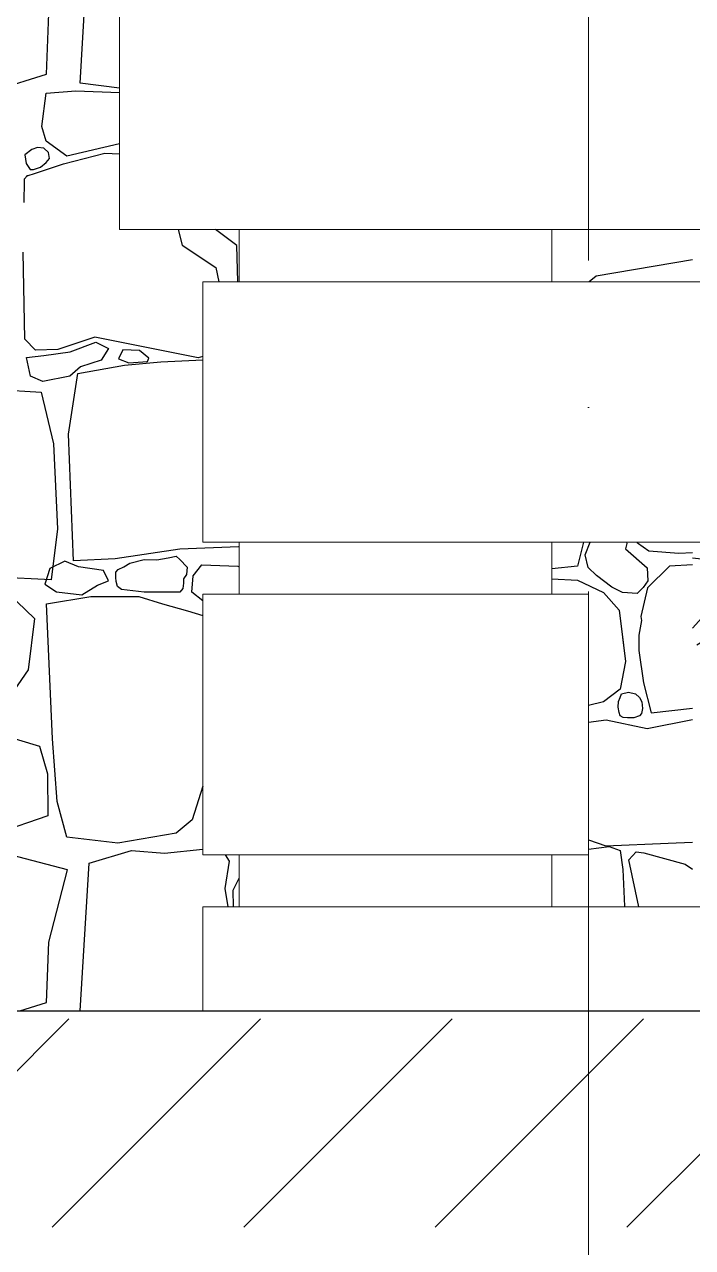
# Model space of a CAD drawing. Header units: feet. Extents: x -10410 to 374725, y -46422 to 88923.
# Drawn here: x 298571 to 299213, y -1277 to -103 of the extents above; entities that cross this region are included whole.
import ezdxf

# ---------------------------------------------------------------- set-up
doc = ezdxf.new("R2010")
doc.units = ezdxf.units.FT
doc.header["$MEASUREMENT"] = 0
doc.linetypes.add('Штрихпунктирная', pattern=[670.277762, 352.777767, -176.388884, 0, -141.111112])
for name, color, linetype, lineweight, true_color in [('2D - Общий_Ном._пера__118', 7, 'Continuous', 5, 0x573938), ('Конструктив - Стены Несущие_Ном._пера__87', 7, 'Continuous', 25, 0x6a6a6a), ('Местность - Рельеф_Ном._пера__93', 7, 'Continuous', 25, 0xa2a233), ('Элемент Модели - Оси_Ном._пера__94', 7, 'Continuous', 5, 0xdc4f00)]:
    doc.layers.add(name, color=color, linetype=linetype, lineweight=lineweight, true_color=true_color)
doc.layers.add('Интерьер - Мебель_Ном._пера__7', color=7, linetype='Continuous', lineweight=20)
doc.layers.add('Конструктив - Перекрытия_Ном._пера__1', color=7, linetype='Continuous', lineweight=20)

# ---------------------------------------------------------------- blocks, each defined once
blk = doc.blocks.new('*X104')
at = {"layer": 'Конструктив - Стены Несущие_Ном._пера__87', "linetype": 'Continuous'}
for p, q in [((299212.7, -328.9), (299120.1, -344.6)), ((299120.1, -344.6), (299113.4, -350))]:
    blk.add_line(p, q, dxfattribs=at)
blk = doc.blocks.new('Штриховка_52', base_point=(0, 0))
at = {"layer": 'Конструктив - Стены Несущие_Ном._пера__87', "linetype": 'Continuous'}
blk.add_blockref('*X104', (0, 0), dxfattribs=at)
blk = doc.blocks.new('*X106')
at = {"layer": 'Конструктив - Стены Несущие_Ном._пера__87', "linetype": 'Continuous'}
for p, q in [((299107.9, -600), (299102.1, -622.9)), ((299109.6, -612.1), (299114.3, -600)), ((299149.7, -601.4), (299148.3, -606.3)), ((299148.3, -606.3), (299169.1, -624.8)), ((299149.2, -600), (299149.7, -601.4)), ((299159.8, -601.1), (299159.5, -600)), ((299170.7, -608.8), (299159.8, -601.1)), ((299199.4, -611), (299170.7, -608.8)), ((299212.7, -610.2), (299199.4, -611)), ((299112.5, -624.2), (299109.6, -612.1)), ((299212.7, -621.9), (299190.5, -622.9)), ((299102.1, -622.9), (299077.7, -625.5)), ((299120.4, -632), (299112.5, -624.2)), ((299135.1, -643.3), (299120.4, -632)), ((299169.1, -624.8), (299169.7, -637)), ((299190.5, -622.9), (299169.5, -643.9)), ((299077.7, -635.3), (299102.1, -636.5)), ((299102.1, -636.5), (299127.3, -648.2)), ((299145.6, -648.2), (299135.1, -643.3)), ((299165.3, -643.6), (299159.4, -649.3)), ((299169.5, -643.9), (299163.1, -671.3)), ((299169.7, -637), (299165.3, -643.6)), ((299127.3, -648.2), (299142.4, -665.3)), ((299159.4, -649.3), (299145.6, -648.2)), ((299142.4, -665.3), (299148.4, -714.6)), ((299163.6, -675.1), (299161.2, -689.2)), ((299163.1, -671.3), (299163.6, -675.1)), ((299161.2, -689.2), (299161, -704)), ((299161, -704), (299165.6, -734.9)), ((299148.4, -714.6), (299143.2, -741.1)), ((299165.6, -734.9), (299172.8, -763.9)), ((299143.2, -741.1), (299127.3, -753.2)), ((299141.6, -753.1), (299143.2, -749.2)), ((299143.2, -749.2), (299144.5, -745.7)), ((299144.5, -745.7), (299151.2, -744.1)), ((299151.2, -744.1), (299157.8, -745.6)), ((299157.8, -745.6), (299161.7, -749.2)), ((299161.7, -749.2), (299164.1, -753.3)), ((299127.3, -753.2), (299112.7, -756.7)), ((299141.4, -758.4), (299141.6, -753.1)), ((299142.2, -763.5), (299141.4, -758.4)), ((299164.5, -759.7), (299163.6, -764.6)), ((299164.1, -753.3), (299164.5, -759.7)), ((299172.8, -763.9), (299212.7, -759.3)), ((299129.8, -771), (299112.7, -773.1)), ((299169.2, -779.2), (299129.8, -771)), ((299143.2, -766.8), (299142.2, -763.5)), ((299146.1, -768.3), (299143.2, -766.8)), ((299150.1, -768.7), (299146.1, -768.3)), ((299156.4, -768.6), (299150.1, -768.7)), ((299161.7, -766.8), (299156.4, -768.6)), ((299163.6, -764.6), (299161.7, -766.8)), ((299212.7, -770.7), (299169.2, -779.2)), ((299112.7, -885.9), (299129.3, -891.4)), ((299112.7, -894.8), (299132.8, -892.1)), ((299129.3, -891.4), (299189.2, -888.9)), ((299132.8, -892.1), (299143.2, -896.1)), ((299189.2, -888.9), (299212.7, -888)), ((299143.2, -896.1), (299145.9, -914.2)), ((299151.5, -904.8), (299158.5, -897.3)), ((299158.5, -897.3), (299166, -898.3)), ((299166, -898.3), (299205.6, -909.1)), ((299145.9, -914.2), (299147.4, -949.4)), ((299161.2, -950), (299151.5, -904.8)), ((299205.6, -909.1), (299212.7, -913.8)), ((299147.4, -949.4), (299147.7, -950))]:
    blk.add_line(p, q, dxfattribs=at)
blk = doc.blocks.new('Штриховка_53', base_point=(0, 0))
at = {"layer": 'Конструктив - Стены Несущие_Ном._пера__87', "linetype": 'Continuous'}
blk.add_blockref('*X106', (0, 0), dxfattribs=at)
blk = doc.blocks.new('*X108')
at = {"layer": 'Конструктив - Стены Несущие_Ном._пера__87', "linetype": 'Continuous'}
for p, q in [((299212.7, -328.9), (299120.1, -344.6)), ((299120.1, -344.6), (299113.4, -350))]:
    blk.add_line(p, q, dxfattribs=at)
blk = doc.blocks.new('Штриховка_54', base_point=(0, 0))
at = {"layer": 'Конструктив - Стены Несущие_Ном._пера__87', "linetype": 'Continuous'}
blk.add_blockref('*X108', (0, 0), dxfattribs=at)
blk = doc.blocks.new('*X112')
at = {"layer": 'Конструктив - Стены Несущие_Ном._пера__87', "linetype": 'Continuous'}
for p, q in [((299107.9, -600), (299102.1, -622.9)), ((299109.6, -612.1), (299114.3, -600)), ((299149.7, -601.4), (299148.3, -606.3)), ((299148.3, -606.3), (299169.1, -624.8)), ((299149.2, -600), (299149.7, -601.4)), ((299159.8, -601.1), (299159.5, -600)), ((299170.7, -608.8), (299159.8, -601.1)), ((299199.4, -611), (299170.7, -608.8)), ((299212.7, -610.2), (299199.4, -611)), ((299112.5, -624.2), (299109.6, -612.1)), ((299212.7, -621.9), (299190.5, -622.9)), ((299102.1, -622.9), (299077.7, -625.5)), ((299120.4, -632), (299112.5, -624.2)), ((299135.1, -643.3), (299120.4, -632)), ((299169.1, -624.8), (299169.7, -637)), ((299190.5, -622.9), (299169.5, -643.9)), ((299077.7, -635.3), (299102.1, -636.5)), ((299102.1, -636.5), (299127.3, -648.2)), ((299145.6, -648.2), (299135.1, -643.3)), ((299165.3, -643.6), (299159.4, -649.3)), ((299169.5, -643.9), (299163.1, -671.3)), ((299169.7, -637), (299165.3, -643.6)), ((299127.3, -648.2), (299142.4, -665.3)), ((299159.4, -649.3), (299145.6, -648.2)), ((299142.4, -665.3), (299146.5, -699)), ((299163.6, -675.1), (299161.2, -689.2)), ((299163.1, -671.3), (299163.6, -675.1)), ((299161.2, -689.2), (299161.1, -699))]:
    blk.add_line(p, q, dxfattribs=at)
blk = doc.blocks.new('Штриховка_56', base_point=(0, 0))
at = {"layer": 'Конструктив - Стены Несущие_Ном._пера__87', "linetype": 'Continuous'}
blk.add_blockref('*X112', (0, 0), dxfattribs=at)
blk = doc.blocks.new('*X124')
at = {"layer": 'Конструктив - Стены Несущие_Ном._пера__87', "linetype": 'Continuous'}
for p, q in [((299223, -600), (299226.8, -604)), ((299226.8, -604), (299237.9, -606.8)), ((299237.9, -606.8), (299248.5, -604.7)), ((299248.5, -604.7), (299254.7, -600)), ((299275, -600), (299276.4, -609.8)), ((299276.4, -609.8), (299292, -615)), ((299224.1, -616.5), (299212.7, -615.5)), ((299235.3, -629.4), (299224.1, -616.5)), ((299250.9, -615.7), (299245.3, -628.1)), ((299260.6, -616.1), (299250.9, -615.7)), ((299269.2, -613.8), (299260.6, -616.1)), ((299279.6, -618.9), (299269.2, -613.8)), ((299291.1, -630.5), (299279.6, -618.9)), ((299292, -615), (299303.6, -612.9)), ((299235, -644.2), (299235.3, -629.4)), ((299245.3, -628.1), (299244.9, -653.6)), ((299230.7, -662.6), (299235, -644.2)), ((299244.9, -653.6), (299249.5, -666.1)), ((299212.7, -682.7), (299230.7, -662.6)), ((299249.5, -666.1), (299255.2, -670.3)), ((299255.2, -670.3), (299262.1, -671.5)), ((299241.7, -683.8), (299216.7, -699)), ((299254.4, -682.4), (299241.7, -683.8))]:
    blk.add_line(p, q, dxfattribs=at)
blk = doc.blocks.new('Штриховка_62', base_point=(0, 0))
at = {"layer": 'Конструктив - Стены Несущие_Ном._пера__87', "linetype": 'Continuous'}
blk.add_blockref('*X124', (0, 0), dxfattribs=at)
blk = doc.blocks.new('*X144')
at = {"layer": 'Конструктив - Стены Несущие_Ном._пера__87', "linetype": 'Continuous'}
for p, q in [((298624.9, -159.5), (298633.5, -16.8)), ((298592.7, -150.6), (298595, -92.5)), ((298503.7, -178.5), (298592.7, -150.6)), ((298662.7, -164.2), (298624.9, -159.5)), ((298588.3, -201), (298592.3, -168.9)), ((298592.3, -168.9), (298620.7, -166.8)), ((298620.7, -166.8), (298662.7, -168.4)), ((298592.3, -214.9), (298588.3, -201)), ((298578.5, -223), (298571.9, -228.1)), ((298584, -221), (298578.5, -223)), ((298590, -221.8), (298584, -221)), ((298594.4, -225.8), (298590, -221.8)), ((298612.2, -229.6), (298592.3, -214.9)), ((298662.7, -217.6), (298612.2, -229.6)), ((298571.9, -228.1), (298573, -236.6)), ((298592.3, -235.4), (298595.4, -231.6)), ((298595.4, -231.6), (298594.4, -225.8)), ((298608.9, -236.8), (298648.6, -226.6)), ((298648.6, -226.6), (298662.7, -227.1)), ((298573, -236.6), (298575.6, -240.4)), ((298574.1, -248.2), (298582.2, -245.9)), ((298575.6, -240.4), (298577.1, -242.1)), ((298577.1, -242.1), (298580.2, -242.4)), ((298580.2, -242.4), (298586.8, -240.1)), ((298582.2, -245.9), (298608.9, -236.8)), ((298586.8, -240.1), (298592.3, -235.4)), ((298571.3, -273.9), (298571.5, -253.6)), ((298571.5, -253.6), (298571.6, -251.2)), ((298571.6, -251.2), (298574.1, -248.2)), ((298719.1, -300), (298722.9, -314.8)), ((298775.4, -315.3), (298754.7, -300)), ((298722.9, -314.8), (298755.1, -336.3)), ((298776.2, -350), (298775.4, -315.3)), ((298571.8, -405.2), (298570.3, -321.7)), ((298755.1, -336.3), (298758.1, -350)), ((298582.2, -415.6), (298571.8, -405.2)), ((298639.1, -403.2), (298603.5, -415.1)), ((298615.3, -417.4), (298640, -408)), ((298738.2, -423), (298639.1, -403.2)), ((298640, -408), (298652.1, -414.1)), ((298573.5, -422.7), (298590, -420.9)), ((298577.3, -440.6), (298573.5, -422.7)), ((298603.5, -415.1), (298582.2, -415.6)), ((298590, -420.9), (298615.3, -417.4)), ((298652.1, -414.1), (298645.1, -425.3)), ((298666, -415.3), (298661.8, -424.1)), ((298681.8, -415.9), (298666, -415.3)), ((298691, -423.3), (298681.8, -415.9)), ((298742.7, -421.8), (298738.2, -423)), ((298625.3, -431.8), (298615, -440.6)), ((298622.8, -438.1), (298667.6, -430.2)), ((298645.1, -425.3), (298625.3, -431.8)), ((298661.8, -424.1), (298671.5, -428)), ((298667.6, -430.2), (298702.5, -427)), ((298671.5, -428), (298689.5, -426.5)), ((298689.5, -426.5), (298691, -423.3)), ((298702.5, -427), (298742.7, -425)), ((298589.1, -445.9), (298577.3, -440.6)), ((298615, -440.6), (298589.1, -445.9)), ((298613.9, -496.4), (298622.8, -438.1)), ((298542.8, -453.2), (298587.6, -456)), ((298587.6, -456), (298599.2, -505.7)), ((298618.6, -618), (298613.9, -496.4)), ((298599.2, -505.7), (298603.1, -587.1)), ((298603.1, -587.1), (298597.1, -636.1)), ((298720.6, -606.6), (298658.5, -616)), ((298776.9, -604.6), (298720.6, -606.6)), ((298777.7, -604.7), (298776.9, -604.6)), ((298610.2, -618.2), (298595.8, -625.4)), ((298623.2, -623.6), (298610.2, -618.2)), ((298658.5, -616), (298618.6, -618)), ((298666.8, -623.6), (298672.7, -620.3)), ((298672.7, -620.3), (298686.4, -616.7)), ((298686.4, -616.7), (298698.6, -616.9)), ((298698.6, -616.9), (298709.3, -615.2)), ((298709.3, -615.2), (298717.1, -613.3)), ((298717.1, -613.3), (298720.6, -616.7)), ((298720.6, -616.7), (298727.6, -623.9)), ((298733.5, -632.3), (298741.7, -621.7)), ((298741.7, -621.7), (298776.4, -623.2)), ((298597.1, -636.1), (298508.4, -631.6)), ((298595.8, -625.4), (298591.1, -640.2)), ((298647.4, -627.2), (298623.2, -623.6)), ((298652.1, -637), (298647.4, -627.2)), ((298659.1, -633.8), (298659.2, -628.7)), ((298659.6, -637.8), (298659.1, -633.8)), ((298659.2, -628.7), (298661.3, -626.4)), ((298661.3, -626.4), (298666.8, -623.6)), ((298726.9, -631), (298724.1, -635.2)), ((298727.6, -623.9), (298726.9, -631)), ((298732.1, -647.9), (298733.5, -632.3)), ((298776.4, -623.2), (298777.7, -623.7)), ((298547.8, -641.6), (298581, -673.3)), ((298591.1, -640.2), (298602.3, -647.8)), ((298626.5, -650.7), (298641.6, -641.3)), ((298641.6, -641.3), (298652.1, -637)), ((298660.8, -642.6), (298659.6, -637.8)), ((298664.7, -645.3), (298660.8, -642.6)), ((298686.4, -647.9), (298664.7, -645.3)), ((298723.6, -644.6), (298720.6, -647.9)), ((298724.2, -639.5), (298723.6, -644.6)), ((298724.1, -635.2), (298724.2, -639.5)), ((298592.6, -659.2), (298635.2, -652.1)), ((298602.3, -647.8), (298626.5, -650.7)), ((298635.2, -652.1), (298658.2, -652.1)), ((298658.2, -652.1), (298681.2, -652.1)), ((298681.2, -652.1), (298704, -659.1)), ((298720.6, -647.9), (298686.4, -647.9)), ((298742.7, -656.3), (298732.1, -647.9)), ((298598.3, -788.8), (298592.6, -659.2)), ((298704, -659.1), (298728.1, -666)), ((298728.1, -666), (298742.7, -670.4)), ((298581, -673.3), (298575.1, -722.4)), ((298575.1, -722.4), (298547.8, -761.6)), ((298530.5, -779.2), (298586, -795.8)), ((298586, -795.8), (298593.5, -822.3)), ((298602.9, -849), (298598.3, -788.8)), ((298593.5, -822.3), (298594, -862.6)), ((298742.7, -834.3), (298732.5, -866.6)), ((298612.3, -883.1), (298602.9, -849)), ((298594, -862.6), (298530.5, -884.7)), ((298732.5, -866.6), (298717.2, -879.5)), ((298717.2, -879.5), (298661.2, -888.9)), ((298661.2, -888.9), (298612.3, -883.1)), ((298612.7, -914.5), (298528.7, -892.6)), ((298633.5, -908.2), (298674.1, -896.1)), ((298674.1, -896.1), (298705.8, -898.6)), ((298705.8, -898.6), (298742.7, -894.7)), ((298764.1, -900), (298767.8, -906.3)), ((298595, -983.9), (298612.7, -914.5)), ((298624.9, -1050), (298633.5, -908.2)), ((298767.8, -906.3), (298763.8, -932.4)), ((298771.7, -934), (298777.7, -922.5)), ((298763.8, -932.4), (298766.6, -950)), ((298772.1, -950), (298771.7, -934)), ((298592.7, -1042), (298595, -983.9)), ((298567.1, -1050), (298592.7, -1042))]:
    blk.add_line(p, q, dxfattribs=at)
blk.add_point((298574.1, -248.2), dxfattribs=at)
blk = doc.blocks.new('Штриховка_72', base_point=(0, 0))
at = {"layer": 'Конструктив - Стены Несущие_Ном._пера__87', "linetype": 'Continuous'}
blk.add_blockref('*X144', (0, 0), dxfattribs=at)
blk = doc.blocks.new('*X146')
at = {"layer": 'Конструктив - Стены Несущие_Ном._пера__87', "linetype": 'Continuous'}
for p, q in [((298624.9, -159.5), (298633.5, -16.8)), ((298592.7, -150.6), (298595, -92.5)), ((298503.7, -178.5), (298592.7, -150.6)), ((298662.7, -164.2), (298624.9, -159.5)), ((298588.3, -201), (298592.3, -168.9)), ((298592.3, -168.9), (298620.7, -166.8)), ((298620.7, -166.8), (298662.7, -168.4)), ((298592.3, -214.9), (298588.3, -201)), ((298578.5, -223), (298571.9, -228.1)), ((298584, -221), (298578.5, -223)), ((298590, -221.8), (298584, -221)), ((298594.4, -225.8), (298590, -221.8)), ((298612.2, -229.6), (298592.3, -214.9)), ((298662.7, -217.6), (298612.2, -229.6)), ((298571.9, -228.1), (298573, -236.6)), ((298592.3, -235.4), (298595.4, -231.6)), ((298595.4, -231.6), (298594.4, -225.8)), ((298608.9, -236.8), (298648.6, -226.6)), ((298648.6, -226.6), (298662.7, -227.1)), ((298573, -236.6), (298575.6, -240.4)), ((298574.1, -248.2), (298582.2, -245.9)), ((298575.6, -240.4), (298577.1, -242.1)), ((298577.1, -242.1), (298580.2, -242.4)), ((298580.2, -242.4), (298586.8, -240.1)), ((298582.2, -245.9), (298608.9, -236.8)), ((298586.8, -240.1), (298592.3, -235.4)), ((298571.3, -273.9), (298571.5, -253.6)), ((298571.5, -253.6), (298571.6, -251.2)), ((298571.6, -251.2), (298574.1, -248.2)), ((298719.1, -300), (298722.9, -314.8)), ((298775.4, -315.3), (298754.7, -300)), ((298722.9, -314.8), (298755.1, -336.3)), ((298776.2, -350), (298775.4, -315.3)), ((298571.8, -405.2), (298570.3, -321.7)), ((298755.1, -336.3), (298758.1, -350)), ((298582.2, -415.6), (298571.8, -405.2)), ((298639.1, -403.2), (298603.5, -415.1)), ((298615.3, -417.4), (298640, -408)), ((298738.2, -423), (298639.1, -403.2)), ((298640, -408), (298652.1, -414.1)), ((298573.5, -422.7), (298590, -420.9)), ((298577.3, -440.6), (298573.5, -422.7)), ((298603.5, -415.1), (298582.2, -415.6)), ((298590, -420.9), (298615.3, -417.4)), ((298652.1, -414.1), (298645.1, -425.3)), ((298666, -415.3), (298661.8, -424.1)), ((298681.8, -415.9), (298666, -415.3)), ((298691, -423.3), (298681.8, -415.9)), ((298742.7, -421.8), (298738.2, -423)), ((298625.3, -431.8), (298615, -440.6)), ((298622.8, -438.1), (298667.6, -430.2)), ((298645.1, -425.3), (298625.3, -431.8)), ((298661.8, -424.1), (298671.5, -428)), ((298667.6, -430.2), (298702.5, -427)), ((298671.5, -428), (298689.5, -426.5)), ((298689.5, -426.5), (298691, -423.3)), ((298702.5, -427), (298742.7, -425)), ((298589.1, -445.9), (298577.3, -440.6)), ((298615, -440.6), (298589.1, -445.9)), ((298613.9, -496.4), (298622.8, -438.1)), ((298542.8, -453.2), (298587.6, -456)), ((298587.6, -456), (298599.2, -505.7)), ((298618.6, -618), (298613.9, -496.4)), ((298599.2, -505.7), (298603.1, -587.1)), ((298603.1, -587.1), (298597.1, -636.1)), ((298720.6, -606.6), (298658.5, -616)), ((298776.9, -604.6), (298720.6, -606.6)), ((298777.7, -604.7), (298776.9, -604.6)), ((298610.2, -618.2), (298595.8, -625.4)), ((298623.2, -623.6), (298610.2, -618.2)), ((298658.5, -616), (298618.6, -618)), ((298666.8, -623.6), (298672.7, -620.3)), ((298672.7, -620.3), (298686.4, -616.7)), ((298686.4, -616.7), (298698.6, -616.9)), ((298698.6, -616.9), (298709.3, -615.2)), ((298709.3, -615.2), (298717.1, -613.3)), ((298717.1, -613.3), (298720.6, -616.7)), ((298720.6, -616.7), (298727.6, -623.9)), ((298733.5, -632.3), (298741.7, -621.7)), ((298741.7, -621.7), (298776.4, -623.2)), ((298597.1, -636.1), (298508.4, -631.6)), ((298595.8, -625.4), (298591.1, -640.2)), ((298647.4, -627.2), (298623.2, -623.6)), ((298652.1, -637), (298647.4, -627.2)), ((298659.1, -633.8), (298659.2, -628.7)), ((298659.6, -637.8), (298659.1, -633.8)), ((298659.2, -628.7), (298661.3, -626.4)), ((298661.3, -626.4), (298666.8, -623.6)), ((298726.9, -631), (298724.1, -635.2)), ((298727.6, -623.9), (298726.9, -631)), ((298732.1, -647.9), (298733.5, -632.3)), ((298776.4, -623.2), (298777.7, -623.7)), ((298547.8, -641.6), (298581, -673.3)), ((298591.1, -640.2), (298602.3, -647.8)), ((298626.5, -650.7), (298641.6, -641.3)), ((298641.6, -641.3), (298652.1, -637)), ((298660.8, -642.6), (298659.6, -637.8)), ((298664.7, -645.3), (298660.8, -642.6)), ((298686.4, -647.9), (298664.7, -645.3)), ((298723.6, -644.6), (298720.6, -647.9)), ((298724.2, -639.5), (298723.6, -644.6)), ((298724.1, -635.2), (298724.2, -639.5)), ((298592.6, -659.2), (298635.2, -652.1)), ((298602.3, -647.8), (298626.5, -650.7)), ((298635.2, -652.1), (298658.2, -652.1)), ((298658.2, -652.1), (298681.2, -652.1)), ((298681.2, -652.1), (298704, -659.1)), ((298720.6, -647.9), (298686.4, -647.9)), ((298742.7, -656.3), (298732.1, -647.9)), ((298598.3, -788.8), (298592.6, -659.2)), ((298704, -659.1), (298728.1, -666)), ((298728.1, -666), (298742.7, -670.4)), ((298581, -673.3), (298575.1, -722.4)), ((298575.1, -722.4), (298547.8, -761.6)), ((298530.5, -779.2), (298586, -795.8)), ((298586, -795.8), (298593.5, -822.3)), ((298602.9, -849), (298598.3, -788.8)), ((298593.5, -822.3), (298594, -862.6)), ((298742.7, -834.3), (298732.5, -866.6)), ((298612.3, -883.1), (298602.9, -849)), ((298594, -862.6), (298530.5, -884.7)), ((298732.5, -866.6), (298717.2, -879.5)), ((298717.2, -879.5), (298661.2, -888.9)), ((298661.2, -888.9), (298612.3, -883.1)), ((298612.7, -914.5), (298528.7, -892.6)), ((298633.5, -908.2), (298674.1, -896.1)), ((298674.1, -896.1), (298705.8, -898.6)), ((298705.8, -898.6), (298742.7, -894.7)), ((298764.1, -900), (298767.8, -906.3)), ((298595, -983.9), (298612.7, -914.5)), ((298624.9, -1050), (298633.5, -908.2)), ((298767.8, -906.3), (298763.8, -932.4)), ((298771.7, -934), (298777.7, -922.5)), ((298763.8, -932.4), (298766.6, -950)), ((298772.1, -950), (298771.7, -934)), ((298592.7, -1042), (298595, -983.9)), ((298567.1, -1050), (298592.7, -1042))]:
    blk.add_line(p, q, dxfattribs=at)
blk.add_point((298574.1, -248.2), dxfattribs=at)
blk = doc.blocks.new('Штриховка_73', base_point=(0, 0))
at = {"layer": 'Конструктив - Стены Несущие_Ном._пера__87', "linetype": 'Continuous'}
blk.add_blockref('*X146', (0, 0), dxfattribs=at)

msp = doc.modelspace()

# ---------------------------------------------------------------- hatches: boundary and pattern name
at = {"layer": '2D - Общий_Ном._пера__118', "linetype": 'Continuous'}
h = msp.add_hatch(dxfattribs=at)
h.set_pattern_fill('ЛИНИИ_НАКЛОННЫЕ__ШАГ_1_5_', color=256, style=0, pattern_type=2)
h.set_pattern_definition([(45, (0, 0), (-91.92388, 91.92388), [])])
h.paths.add_polyline_path([(295525.14034, -1050), (295525.14034, -1057.65579), (317039.44593, -1057.65579), (317039.44593, -1257.65579), (295525.14034, -1257.65579), (292970.03495, -1257.65579), (292970.03495, -1050)])

# ---------------------------------------------------------------- linework, layer by layer
at = {"layer": 'Интерьер - Мебель_Ном._пера__7', "linetype": 'Continuous'}
for p, q in [((298777.65753, -350), (298777.65753, -300)), ((299077.65753, -350), (299077.65753, -300)), ((298742.65753, -350), (299312.65753, -350)), ((298742.65753, -600), (298742.65753, -350)), ((298742.65753, -600), (299312.65753, -600)), ((298777.65753, -650), (298777.65753, -600)), ((299077.65753, -650), (299077.65753, -600)), ((298742.65753, -650), (299112.65753, -650)), ((298742.65753, -900), (298742.65753, -650)), ((299112.65753, -900), (299112.65753, -650)), ((298742.65753, -900), (299112.65753, -900)), ((298777.65753, -950), (298777.65753, -900)), ((299077.65753, -950), (299077.65753, -900)), ((298742.65753, -950), (299312.65753, -950)), ((298742.65753, -1050), (298742.65753, -950))]:
    msp.add_line(p, q, dxfattribs=at)
at = {"layer": 'Конструктив - Перекрытия_Ном._пера__1', "linetype": 'Continuous'}
for p in [(298662.65754, 0), (302562.61824, -300)]:
    msp.add_line(p, (298662.65754, -300), dxfattribs=at)
at = {"layer": 'Местность - Рельеф_Ном._пера__93', "linetype": 'Continuous'}
msp.add_line((294690.52005, -1050), (313353.59199, -1050), dxfattribs=at)
at = {"layer": 'Элемент Модели - Оси_Ном._пера__94', "linetype": 'Штрихпунктирная'}
for q in [(299112.65753, 0), (299112.65753, -2000)]:
    msp.add_line((299112.65753, -1000), q, dxfattribs=at)

# ---------------------------------------------------------------- block references
at = {"layer": 'Конструктив - Стены Несущие_Ном._пера__87', "linetype": 'Continuous'}
for name in ['Штриховка_72', 'Штриховка_73', 'Штриховка_52', 'Штриховка_54', 'Штриховка_53', 'Штриховка_56', 'Штриховка_62']:
    msp.add_blockref(name, (0, 0), dxfattribs=at)

doc.saveas('drawing.dxf')
